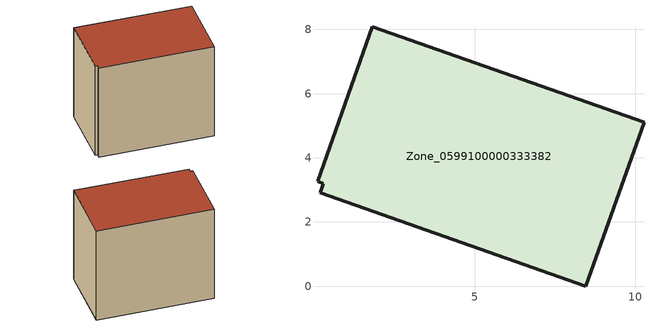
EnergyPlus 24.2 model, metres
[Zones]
Zone_0599100000333382
 floor ground (C_G): 0.28,3.19 0.1,3.27 1.81,8.08 10.28,5.11 8.47,0 0.19,2.92 z0.53
 wall outside (C_F): 8.47,0 10.28,5.11 1.81,8.08 0.1,3.27 0.28,3.19 0.19,2.92 8.47,0 z0.53:8.38
 roof outside (C_R): 0.1,3.27 0.28,3.19 0.19,2.92 8.47,0 10.28,5.11 1.81,8.08 z8.38
[BUILDING]
Pand.0599100000333382: North Axis=0; Terrain=City; Loads Convergence Tolerance Value=0.04; Temperature Convergence Tolerance Value=0.4; Solar Distribution=FullExterior; Maximum Number of Warmup Days=25; Minimum Number of Warmup Days=1
[Site:Location]
Rotterdam.The.Hague.AP_ZH_NLD Design_Conditions: Latitude=51.96; Longitude=4.45; Time Zone=1; Elevation=-4.5
[SITE:GROUNDTEMPERATURE:BUILDINGSURFACE]
18, 18, 18, 18, 18, 18, 18, 18, 18, 18, 18, 18
[MATERIAL] Thermal Absorptance=0.9; Solar Absorptance=0.7; Visible Absorptance=0.7
Name | Roughness | Thickness | Conductivity | Density | Specific Heat
G.TI.1975-1991 | MediumSmooth | 0.15 | 0.288461 | 540 | 1210
F.TI.1975-1991 | Rough | 0.3 | 0.230769 | 1920 | 840
R.TI.1975-1991 | MediumRough | 0.2 | 0.153846 | 1500 | 1000
[CONSTRUCTION]
C_G: G.TI.1975-1991
C_F: F.TI.1975-1991
C_R: R.TI.1975-1991
[ZONE]
Zone_0599100000333382: Type=1; Multiplier=1; Ceiling Height=Autocalculate; Volume=Autocalculate; Floor Area=autocalculate; Part of Total Floor Area=Yes
[ZONEINFILTRATION:DESIGNFLOWRATE]
Infil_Zone_0599100000333382: Zone or ZoneList or Space or SpaceList=Zone_0599100000333382; Schedule=AlwaysOn; Design Flow Rate Calculation Method=Flow/Area; Flow Rate per Floor Area=0.003; Constant Term Coefficient=1; Temperature Term Coefficient=0; Velocity Term Coefficient=0; Velocity Squared Term Coefficient=0
[HVACTEMPLATE:ZONE:IDEALLOADSAIRSYSTEM]
Zone_0599100000333382: Maximum Heating Supply Air Temperature=50; Minimum Cooling Supply Air Temperature=13; Maximum Heating Supply Air Humidity Ratio=0.0156; Minimum Cooling Supply Air Humidity Ratio=0.0077; Heating Limit=NoLimit; Cooling Limit=NoLimit; Dehumidification Control Type=ConstantSensibleHeatRatio; Cooling Sensible Heat Ratio=0.7; Dehumidification Setpoint=60; Humidification Control Type=None; Humidification Setpoint=30; Outdoor Air Method=None; Outdoor Air Flow Rate per Person=0.00944; Outdoor Air Flow Rate per Zone Floor Area=0; Outdoor Air Flow Rate per Zone=0; Demand Controlled Ventilation Type=None; Outdoor Air Economizer Type=NoEconomizer; Heat Recovery Type=None; Sensible Heat Recovery Effectiveness=0.7; Latent Heat Recovery Effectiveness=0.65
[ZONECONTROL:THERMOSTAT]
ThermostatControl_Zone_0599100000333382: Zone or ZoneList=Zone_0599100000333382; Control Type Schedule=DualSetpointControlType; Control 1=Thermostat_Zone_0599100000333382; Temperature Difference Between Cutout And Setpoint=0
[THERMOSTATSETPOINT:DUALSETPOINT]
Thermostat_Zone_0599100000333382: Heating Setpoint Temperature Schedule=HeatingSetpoint_Zone_0599100000333382; Cooling Setpoint Temperature Schedule=CoolingSetpoint_Zone_0599100000333382
[SCHEDULE:COMPACT]
HeatingSetpoint_Zone_0599100000333382: Through: 12/31, For: AllDays, Until: 24:00, 21
CoolingSetpoint_Zone_0599100000333382: Through: 12/31, For: AllDays, Until: 24:00, 24
DualSetpointControlType: Through: 12/31, For: AllDays, Until: 24:00, 4
AlwaysOn: Through: 12/31, For: AllDays, Until: 24:00, 1
